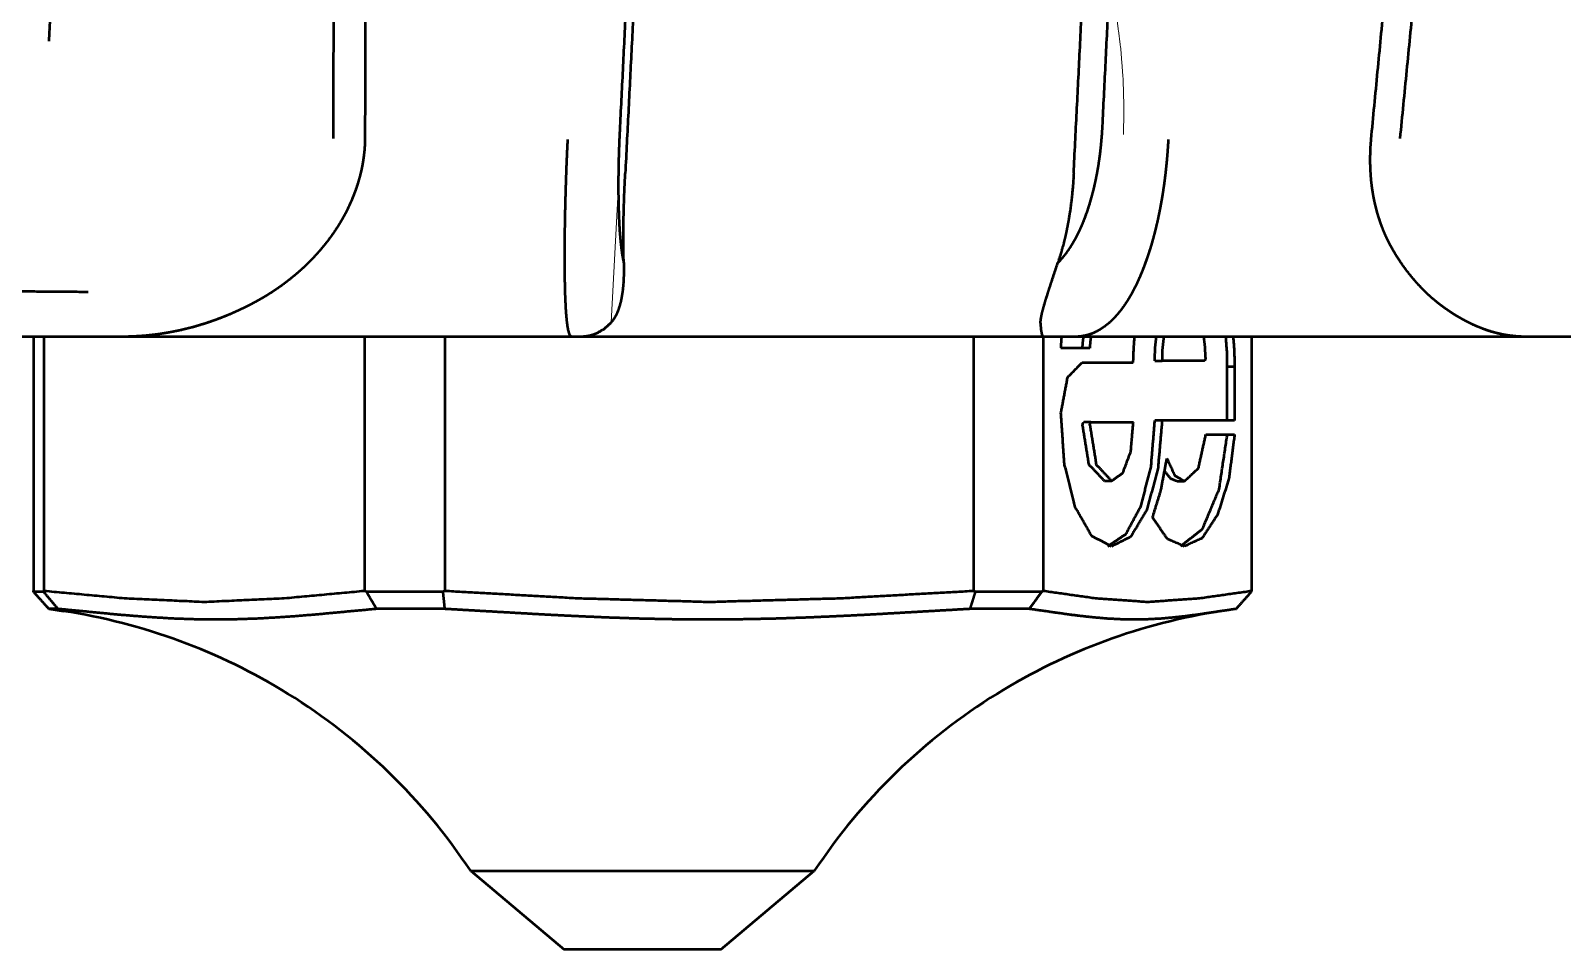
# Paper-space layout 'Layout1' of a CAD drawing. Header units: millimetres. Extents: x 102 to 294, y 28 to 266.
# Drawn here: x 116.92 to 136.46, y 102.37 to 114.09 of the extents above; entities that cross this region are included whole.
import ezdxf

# ---------------------------------------------------------------- set-up
doc = ezdxf.new("R2010")
doc.units = ezdxf.units.MM
doc.layers.add('170', color=7, linetype='Continuous', true_color=0xffffff)

psp = doc.layouts.get("Layout1")

# ---------------------------------------------------------------- linework, layer by layer
at = {"layer": '170', "color": 155, "linetype": 'Continuous', "lineweight": 13}
psp.add_line((124.419, 112.044), (124.328, 110.365), dxfattribs=at)
at = {"layer": '170', "color": 155, "linetype": 'Continuous', "lineweight": 50}
for p, q in [((116.958, 110.184), (116.958, 106.944)), ((117.094, 106.944), (117.094, 110.184)), ((121.181, 110.184), (121.181, 106.944)), ((122.211, 106.944), (122.211, 110.184)), ((123.948, 110.184), (123.828, 110.184)), ((128.951, 110.184), (128.951, 106.944)), ((129.845, 106.944), (129.845, 110.184)), ((130.252, 110.184), (129.849, 110.184)), ((130.433, 110.039), (130.067, 110.039)), ((132.498, 110.184), (132.498, 106.944)), ((130.336, 109.855), (130.989, 109.855)), ((131.264, 109.878), (131.356, 109.878)), ((131.897, 109.878), (131.356, 109.878)), ((132.187, 109.115), (132.189, 109.806)), ((132.189, 109.806), (132.281, 109.806)), ((132.281, 109.806), (132.279, 109.115)), ((130.449, 109.093), (130.357, 109.093)), ((130.449, 109.093), (130.99, 109.093)), ((131.357, 109.115), (131.265, 109.115)), ((132.279, 109.115), (131.357, 109.115)), ((131.915, 108.936), (132.281, 108.936)), ((130.621, 108.345), (130.713, 108.345)), ((131.55, 108.34), (131.642, 108.34)), ((117.155, 106.712), (117.342, 106.684)), ((122.536, 103.37), (123.728, 102.37)), ((125.728, 102.37), (126.919, 103.37))]:
    psp.add_line(p, q, dxfattribs=at)
for centre, start, end in [((116.202, 99.17), 58.2245, 81.3678), ((133.254, 99.17), 98.6218, 121.7755), ((116.202, 99.17), 33.5477, 58.2245), ((133.254, 99.17), 121.7755, 146.4523)]:
    psp.add_arc(centre, 7.6, start, end, dxfattribs=at)
for points, knots in [([(116.718, 172.01), (116.716, 171.633), (116.714, 171.258), (116.713, 171.072), (116.711, 170.701), (116.709, 170.332), (116.707, 169.966), (116.707, 169.783), (116.706, 169.42), (116.704, 169.06), (116.704, 168.881), (116.703, 168.524), (116.703, 168.347), (116.702, 167.993), (116.702, 167.643), (116.702, 167.294), (116.702, 166.948), (116.702, 166.605), (116.702, 166.264), (116.702, 166.094), (116.703, 165.757), (116.703, 165.589), (116.704, 165.255), (116.705, 164.923), (116.706, 164.594), (116.707, 164.267), (116.708, 163.943), (116.709, 163.621), (116.711, 163.301), (116.712, 162.984), (116.713, 162.826), (116.715, 162.513), (116.717, 162.201), (116.719, 161.892), (116.72, 161.738), (116.722, 161.433), (116.724, 161.13), (116.726, 160.829), (116.729, 160.531), (116.731, 160.235), (116.734, 159.942), (116.737, 159.651), (116.739, 159.362), (116.742, 159.075), (116.745, 158.791), (116.748, 158.51), (116.751, 158.23), (116.754, 157.953), (116.757, 157.679), (116.76, 157.406), (116.764, 157.137), (116.767, 156.869), (116.77, 156.604), (116.774, 156.341), (116.777, 156.081), (116.781, 155.823), (116.784, 155.567), (116.788, 155.313), (116.791, 155.062), (116.795, 154.814), (116.799, 154.567), (116.803, 154.323), (116.806, 154.082), (116.808, 153.962), (116.812, 153.724), (116.814, 153.606), (116.818, 153.371), (116.822, 153.139), (116.823, 153.024), (116.827, 152.795), (116.831, 152.569), (116.835, 152.345), (116.839, 152.123), (116.843, 151.903), (116.845, 151.794), (116.849, 151.578), (116.853, 151.365), (116.855, 151.259), (116.859, 151.049), (116.861, 150.945), (116.865, 150.738), (116.868, 150.534), (116.872, 150.332), (116.876, 150.133), (116.88, 149.936), (116.884, 149.741), (116.886, 149.645), (116.89, 149.453), (116.892, 149.358), (116.896, 149.17), (116.9, 148.985), (116.903, 148.802), (116.905, 148.711), (116.909, 148.532), (116.911, 148.442), (116.915, 148.266), (116.919, 148.092), (116.922, 147.921), (116.926, 147.751), (116.93, 147.585), (116.933, 147.42), (116.937, 147.258), (116.94, 147.098), (116.944, 146.94), (116.948, 146.785), (116.951, 146.632), (116.954, 146.482), (116.958, 146.333), (116.961, 146.187), (116.965, 146.044), (116.968, 145.902), (116.971, 145.763), (116.974, 145.627), (116.977, 145.492), (116.981, 145.36), (116.984, 145.23), (116.987, 145.103), (116.988, 145.04), (116.991, 144.917), (116.993, 144.855), (116.995, 144.735), (116.998, 144.617), (117.001, 144.501), (117.004, 144.387), (117.006, 144.276), (117.009, 144.167), (117.012, 144.06), (117.014, 143.956), (117.016, 143.854), (117.018, 143.804), (117.02, 143.706), (117.021, 143.657), (117.023, 143.562), (117.026, 143.47), (117.028, 143.379), (117.03, 143.291), (117.032, 143.205), (117.034, 143.122), (117.036, 143.041), (117.038, 142.962), (117.039, 142.885), (117.041, 142.811), (117.043, 142.739), (117.044, 142.67), (117.053, 142.3), (117.069, 141.567), (117.077, 141.202), (117.092, 140.481), (117.099, 140.125), (117.114, 139.417), (117.121, 139.065), (117.135, 138.37), (117.141, 138.027), (117.154, 137.344), (117.161, 137.005), (117.173, 136.336), (117.184, 135.675), (117.195, 135.023), (117.2, 134.701), (117.211, 134.062), (117.216, 133.744), (117.225, 133.118), (117.234, 132.5), (117.238, 132.195), (117.246, 131.59), (117.254, 130.994), (117.257, 130.698), (117.264, 130.114), (117.271, 129.539), (117.277, 128.973), (117.282, 128.415), (117.284, 128.14), (117.289, 127.595), (117.293, 127.059), (117.297, 126.531), (117.3, 126.011), (117.303, 125.5), (117.304, 125.247), (117.306, 124.749), (117.308, 124.259), (117.309, 123.778), (117.31, 123.305), (117.31, 122.841), (117.31, 122.613), (117.31, 122.161), (117.309, 121.718), (117.307, 121.283), (117.305, 120.856), (117.304, 120.645), (117.301, 120.232), (117.3, 120.029), (117.297, 119.628), (117.295, 119.429), (117.291, 119.04), (117.289, 118.85), (117.284, 118.474), (117.278, 118.106), (117.276, 117.925), (117.27, 117.569), (117.266, 117.396), (117.26, 117.053), (117.256, 116.884), (117.252, 116.719), (117.248, 116.554), (117.244, 116.393), (117.24, 116.232), (117.236, 116.075), (117.232, 115.918), (117.227, 115.766), (117.222, 115.613), (117.217, 115.465), (117.212, 115.316), (117.207, 115.172), (117.202, 115.027), (117.197, 114.887), (117.191, 114.747), (117.185, 114.611), (117.179, 114.475), (117.173, 114.343), (117.167, 114.211), (117.16, 114.083), (117.154, 113.955)], [0, 0, 0.006496, 0.012951, 0.016158, 0.02255, 0.028901, 0.03521, 0.038355, 0.044602, 0.050808, 0.05389, 0.060034, 0.063096, 0.069178, 0.075218, 0.081217, 0.087175, 0.093092, 0.098968, 0.101885, 0.107698, 0.110595, 0.116347, 0.122058, 0.127727, 0.133356, 0.138944, 0.14449, 0.149996, 0.15546, 0.158172, 0.163575, 0.168937, 0.174258, 0.176908, 0.182168, 0.187387, 0.192565, 0.197702, 0.202798, 0.207854, 0.212868, 0.217842, 0.222776, 0.227668, 0.23252, 0.237331, 0.242101, 0.246831, 0.25152, 0.256168, 0.260776, 0.265343, 0.26987, 0.274356, 0.278801, 0.283206, 0.287571, 0.291894, 0.296178, 0.300421, 0.304624, 0.308786, 0.310847, 0.314948, 0.316989, 0.32103, 0.325031, 0.327011, 0.330951, 0.334851, 0.33871, 0.34253, 0.346308, 0.348188, 0.351906, 0.355584, 0.357403, 0.361021, 0.36282, 0.366377, 0.369894, 0.373371, 0.376808, 0.380205, 0.383561, 0.385219, 0.388515, 0.390153, 0.393389, 0.396585, 0.39974, 0.401298, 0.404393, 0.405931, 0.408966, 0.411961, 0.414916, 0.417831, 0.420706, 0.423541, 0.426336, 0.429091, 0.431805, 0.43448, 0.437115, 0.439709, 0.442264, 0.444779, 0.447254, 0.449688, 0.452083, 0.454438, 0.456753, 0.459028, 0.461263, 0.463458, 0.464535, 0.466671, 0.467728, 0.469804, 0.471839, 0.473835, 0.47579, 0.477706, 0.479582, 0.481418, 0.483214, 0.484971, 0.485829, 0.487526, 0.488364, 0.490001, 0.491598, 0.493155, 0.494673, 0.49615, 0.497588, 0.498986, 0.500344, 0.501663, 0.502942, 0.504181, 0.50538, 0.511739, 0.524381, 0.530665, 0.543084, 0.54922, 0.561416, 0.567476, 0.57945, 0.585364, 0.597116, 0.602954, 0.614484, 0.625867, 0.637101, 0.642645, 0.653658, 0.659126, 0.669917, 0.680559, 0.685807, 0.696228, 0.706501, 0.7116, 0.721651, 0.731555, 0.741311, 0.75092, 0.755651, 0.765039, 0.77428, 0.783374, 0.792321, 0.801122, 0.805484, 0.814065, 0.822499, 0.830788, 0.838931, 0.846927, 0.850854, 0.858633, 0.866267, 0.873757, 0.881102, 0.884737, 0.891865, 0.895358, 0.902269, 0.905687, 0.912382, 0.915658, 0.922136, 0.92847, 0.931601, 0.937719, 0.940708, 0.946611, 0.949526, 0.952371, 0.955214, 0.957987, 0.960759, 0.963461, 0.966162, 0.968793, 0.971421, 0.973981, 0.976539, 0.979028, 0.981514, 0.983932, 0.986348, 0.988695, 0.99104, 0.993316, 0.995591, 0.997796, 1, 1]), ([(120.788, 112.712), (120.789, 119.927), (120.791, 123.575), (120.795, 127.244), (120.805, 134.63), (120.812, 138.342), (120.82, 142.063), (120.839, 149.528), (120.849, 153.268), (120.861, 157.012), (120.886, 164.508), (120.913, 172.01)], [0, 0, 0.121675, 0.183197, 0.245061, 0.369627, 0.432227, 0.494979, 0.620855, 0.683933, 0.747074, 0.873489, 1, 1]), ([(121.213, 172.01), (121.223, 164.508), (121.23, 157.011), (121.232, 153.266), (121.234, 149.524), (121.234, 142.057), (121.233, 138.334), (121.231, 134.62), (121.222, 127.231), (121.216, 123.562), (121.208, 119.913), (121.187, 112.699)], [0, 0, 0.126487, 0.252895, 0.316038, 0.379123, 0.505023, 0.567789, 0.630403, 0.754987, 0.816853, 0.878368, 1, 1]), ([(134.024, 112.699), (134.355, 116.164), (134.653, 119.66), (134.791, 121.417), (134.921, 123.179), (135.045, 124.946), (135.163, 126.718), (135.379, 130.274), (135.571, 133.845), (135.658, 135.634), (135.74, 137.427), (135.817, 139.221), (135.889, 141.018), (136.129, 148.221), (136.299, 155.443), (136.407, 162.678), (136.458, 169.918)], [0, 0, 0.060758, 0.12199, 0.152753, 0.183599, 0.214522, 0.245517, 0.307704, 0.370115, 0.40139, 0.432706, 0.464055, 0.495436, 0.621232, 0.747342, 0.873626, 1, 1]), ([(136.749, 169.888), (136.729, 162.653), (136.647, 155.423), (136.498, 148.206), (136.272, 141.01), (136.202, 139.215), (136.127, 137.423), (136.047, 135.632), (135.961, 133.844), (135.77, 130.277), (135.553, 126.724), (135.434, 124.953), (135.309, 123.187), (135.176, 121.426), (135.035, 119.67), (134.73, 116.176), (134.39, 112.712)], [0, 0, 0.126391, 0.252673, 0.378761, 0.504525, 0.535897, 0.567238, 0.598545, 0.629813, 0.692212, 0.754393, 0.785388, 0.816314, 0.847166, 0.877938, 0.939198, 1, 1]), ([(125.644, 163.769), (125.628, 160.546), (125.605, 157.324), (125.576, 154.104), (125.559, 152.495), (125.541, 150.886), (125.498, 147.672), (125.448, 144.461), (125.391, 141.256), (125.325, 138.057), (125.167, 131.68), (124.971, 125.344), (124.915, 123.769), (124.857, 122.197), (124.795, 120.629), (124.73, 119.066), (124.592, 115.954), (124.44, 112.867)], [0, 0, 0.063303, 0.126577, 0.189814, 0.221417, 0.253007, 0.316139, 0.379193, 0.442149, 0.504992, 0.630264, 0.754742, 0.7857, 0.816584, 0.847393, 0.87812, 0.939286, 1, 1]), ([(125.746, 163.769), (125.729, 160.504), (125.706, 157.24), (125.676, 153.98), (125.64, 150.722), (125.596, 147.467), (125.545, 144.215), (125.531, 143.403), (125.502, 141.779), (125.453, 139.346), (125.419, 137.727), (125.342, 134.498), (125.257, 131.281), (125.161, 128.076), (125.055, 124.884), (124.998, 123.293), (124.938, 121.706), (124.875, 120.123), (124.808, 118.544), (124.666, 115.397), (124.508, 112.268)], [0, 0, 0.063389, 0.126728, 0.190018, 0.253256, 0.316438, 0.379562, 0.395334, 0.426866, 0.474094, 0.505518, 0.568208, 0.630678, 0.692914, 0.7549, 0.785795, 0.816622, 0.847379, 0.878063, 0.939197, 1, 1]), ([(130.229, 112.268), (130.386, 115.396), (130.529, 118.548), (130.563, 119.34), (130.596, 120.132), (130.628, 120.926), (130.659, 121.72), (130.719, 123.311), (130.777, 124.904), (130.883, 128.1), (130.978, 131.306), (131.064, 134.521), (131.14, 137.746), (131.207, 140.98), (131.266, 144.221), (131.293, 145.845), (131.329, 148.284), (131.351, 149.911), (131.361, 150.725), (131.397, 153.983), (131.427, 157.243), (131.45, 160.505), (131.467, 163.769)], [0, 0, 0.060782, 0.122026, 0.137405, 0.152804, 0.168218, 0.183646, 0.214543, 0.245493, 0.307549, 0.369802, 0.43224, 0.49485, 0.557622, 0.620548, 0.652067, 0.699412, 0.731008, 0.746811, 0.810047, 0.873325, 0.936643, 1, 1]), ([(130.597, 112.867), (130.75, 115.96), (130.889, 119.076), (130.954, 120.642), (131.016, 122.212), (131.075, 123.787), (131.131, 125.365), (131.329, 131.711), (131.488, 138.098), (131.554, 141.303), (131.612, 144.514), (131.663, 147.729), (131.706, 150.949), (131.725, 152.56), (131.742, 154.172), (131.757, 155.784), (131.771, 157.397), (131.794, 160.625), (131.812, 163.853)], [0, 0, 0.060713, 0.121879, 0.152606, 0.183415, 0.2143, 0.245259, 0.369738, 0.495011, 0.557853, 0.62081, 0.683864, 0.746996, 0.778586, 0.810189, 0.841802, 0.873425, 0.936698, 1, 1]), ([(124.44, 112.867), (124.439, 112.85), (124.437, 112.817), (124.437, 112.801), (124.436, 112.784), (124.434, 112.752), (124.433, 112.719), (124.432, 112.703), (124.432, 112.687), (124.43, 112.655), (124.429, 112.623), (124.428, 112.592), (124.427, 112.576), (124.426, 112.545), (124.426, 112.529), (124.425, 112.498), (124.424, 112.467), (124.424, 112.452), (124.423, 112.437), (124.422, 112.406), (124.422, 112.391), (124.421, 112.361), (124.421, 112.331), (124.42, 112.301), (124.42, 112.271), (124.42, 112.257), (124.42, 112.242), (124.419, 112.213), (124.419, 112.184), (124.419, 112.155), (124.419, 112.14), (124.419, 112.112), (124.419, 112.083), (124.419, 112.069), (124.419, 112.055), (124.419, 112.027), (124.419, 112.013), (124.42, 111.986), (124.42, 111.972), (124.42, 111.944), (124.42, 111.931), (124.421, 111.917), (124.421, 111.89), (124.421, 111.877), (124.422, 111.85), (124.422, 111.836), (124.423, 111.823), (124.424, 111.795), (124.425, 111.766), (124.426, 111.738), (124.427, 111.711), (124.428, 111.684), (124.429, 111.658), (124.43, 111.632), (124.432, 111.606), (124.433, 111.581), (124.435, 111.556), (124.436, 111.532), (124.438, 111.508), (124.44, 111.485), (124.442, 111.462), (124.444, 111.439), (124.446, 111.417), (124.448, 111.396), (124.45, 111.375), (124.452, 111.354), (124.455, 111.334), (124.457, 111.314), (124.459, 111.295), (124.462, 111.276), (124.465, 111.257), (124.467, 111.239), (124.47, 111.222), (124.473, 111.205), (124.476, 111.188), (124.479, 111.172), (124.482, 111.156), (124.486, 111.141), (124.489, 111.126)], [0, 0, 0.009489, 0.0284, 0.037816, 0.047197, 0.065885, 0.084459, 0.093707, 0.102919, 0.121271, 0.139515, 0.157645, 0.166671, 0.184632, 0.193575, 0.211375, 0.229061, 0.237866, 0.246646, 0.264111, 0.272802, 0.290106, 0.307303, 0.324387, 0.341357, 0.34981, 0.358226, 0.374983, 0.391626, 0.408163, 0.416395, 0.432772, 0.449036, 0.457126, 0.465193, 0.481244, 0.489222, 0.505108, 0.513015, 0.528736, 0.536555, 0.54435, 0.559859, 0.567566, 0.582911, 0.590554, 0.598149, 0.614604, 0.630853, 0.646795, 0.662532, 0.677963, 0.693184, 0.70811, 0.72282, 0.737243, 0.751438, 0.765352, 0.779039, 0.792452, 0.805626, 0.818539, 0.831207, 0.843615, 0.855779, 0.867689, 0.879351, 0.890766, 0.901928, 0.912843, 0.923506, 0.933931, 0.944098, 0.954028, 0.963702, 0.973164, 0.982338, 0.991251, 1, 1]), ([(130.027, 111.126), (130.035, 111.134), (130.042, 111.142), (130.05, 111.149), (130.057, 111.157), (130.065, 111.166), (130.072, 111.174), (130.079, 111.182), (130.087, 111.191), (130.094, 111.199), (130.101, 111.208), (130.108, 111.217), (130.116, 111.226), (130.123, 111.235), (130.13, 111.244), (130.137, 111.253), (130.144, 111.263), (130.151, 111.272), (130.157, 111.282), (130.164, 111.292), (130.171, 111.301), (130.178, 111.311), (130.185, 111.322), (130.191, 111.332), (130.198, 111.342), (130.204, 111.353), (130.211, 111.363), (130.217, 111.374), (130.224, 111.385), (130.23, 111.396), (130.236, 111.407), (130.243, 111.418), (130.249, 111.429), (130.255, 111.44), (130.261, 111.452), (130.267, 111.464), (130.274, 111.475), (130.28, 111.487), (130.286, 111.499), (130.291, 111.511), (130.297, 111.523), (130.303, 111.536), (130.309, 111.548), (130.315, 111.561), (130.32, 111.573), (130.326, 111.586), (130.332, 111.599), (130.337, 111.612), (130.343, 111.625), (130.348, 111.639), (130.354, 111.652), (130.359, 111.666), (130.364, 111.679), (130.37, 111.693), (130.375, 111.707), (130.38, 111.721), (130.385, 111.735), (130.39, 111.749), (130.396, 111.763), (130.401, 111.778), (130.406, 111.792), (130.411, 111.807), (130.415, 111.822), (130.424, 111.849), (130.433, 111.876), (130.441, 111.904), (130.449, 111.932), (130.457, 111.96), (130.465, 111.988), (130.472, 112.016), (130.48, 112.045), (130.487, 112.074), (130.494, 112.103), (130.5, 112.132), (130.507, 112.162), (130.513, 112.192), (130.519, 112.222), (130.525, 112.252), (130.531, 112.282), (130.536, 112.313), (130.542, 112.344), (130.547, 112.375), (130.551, 112.406), (130.556, 112.438), (130.56, 112.469), (130.565, 112.501), (130.569, 112.533), (130.572, 112.566), (130.576, 112.598), (130.579, 112.631), (130.582, 112.664), (130.585, 112.697), (130.588, 112.731), (130.591, 112.764), (130.593, 112.798), (130.595, 112.832), (130.597, 112.867)], [0, 0, 0.005795, 0.01161, 0.017454, 0.023334, 0.029237, 0.035177, 0.041137, 0.04714, 0.053167, 0.059234, 0.065327, 0.071453, 0.077614, 0.083818, 0.090044, 0.096316, 0.102615, 0.10896, 0.115337, 0.121752, 0.128205, 0.134695, 0.141226, 0.147797, 0.154409, 0.161057, 0.167751, 0.174485, 0.181258, 0.188078, 0.194931, 0.201835, 0.208783, 0.215767, 0.2228, 0.229881, 0.237001, 0.244168, 0.251382, 0.258639, 0.265944, 0.273292, 0.280693, 0.288134, 0.295629, 0.30316, 0.310754, 0.318385, 0.326072, 0.3338, 0.341588, 0.349418, 0.357301, 0.365226, 0.373216, 0.381238, 0.389327, 0.397456, 0.405649, 0.413879, 0.42217, 0.430505, 0.445769, 0.461163, 0.476584, 0.49213, 0.507711, 0.523415, 0.539161, 0.555034, 0.57095, 0.586989, 0.603081, 0.61929, 0.635566, 0.651952, 0.668407, 0.684978, 0.701626, 0.718376, 0.735216, 0.75216, 0.769196, 0.786336, 0.803572, 0.820908, 0.838353, 0.855884, 0.87354, 0.891279, 0.909145, 0.927085, 0.945166, 0.963325, 0.981637, 1, 1]), ([(121.187, 112.699), (121.186, 112.685), (121.186, 112.671), (121.186, 112.658), (121.185, 112.644), (121.184, 112.63), (121.184, 112.616), (121.183, 112.602), (121.182, 112.588), (121.181, 112.574), (121.18, 112.56), (121.178, 112.546), (121.177, 112.532), (121.175, 112.518), (121.174, 112.504), (121.172, 112.49), (121.17, 112.476), (121.168, 112.462), (121.166, 112.448), (121.164, 112.434), (121.162, 112.42), (121.16, 112.406), (121.157, 112.392), (121.155, 112.378), (121.152, 112.364), (121.149, 112.35), (121.147, 112.336), (121.144, 112.322), (121.141, 112.308), (121.137, 112.294), (121.134, 112.28), (121.131, 112.266), (121.127, 112.252), (121.124, 112.238), (121.12, 112.224), (121.116, 112.21), (121.112, 112.196), (121.108, 112.182), (121.104, 112.168), (121.1, 112.154), (121.096, 112.14), (121.091, 112.126), (121.087, 112.112), (121.082, 112.098), (121.078, 112.084), (121.073, 112.07), (121.068, 112.056), (121.063, 112.042), (121.058, 112.028), (121.052, 112.014), (121.047, 112), (121.042, 111.986), (121.036, 111.972), (121.03, 111.958), (121.025, 111.944), (121.019, 111.93), (121.013, 111.916), (121.007, 111.902), (121, 111.888), (120.994, 111.874), (120.988, 111.86), (120.981, 111.846), (120.974, 111.833), (120.968, 111.819), (120.961, 111.805), (120.954, 111.791), (120.947, 111.777), (120.94, 111.764), (120.933, 111.75), (120.925, 111.736), (120.918, 111.722), (120.91, 111.709), (120.902, 111.695), (120.895, 111.681), (120.887, 111.668), (120.879, 111.654), (120.871, 111.64), (120.862, 111.627), (120.854, 111.613), (120.846, 111.6), (120.837, 111.586), (120.829, 111.573), (120.82, 111.559), (120.811, 111.546), (120.802, 111.533), (120.793, 111.519), (120.784, 111.506), (120.774, 111.492), (120.765, 111.479), (120.756, 111.466), (120.746, 111.453), (120.736, 111.439), (120.727, 111.426), (120.717, 111.413), (120.707, 111.4), (120.696, 111.387), (120.686, 111.374), (120.676, 111.361), (120.665, 111.348), (120.655, 111.335), (120.644, 111.322), (120.633, 111.309), (120.623, 111.296), (120.612, 111.283), (120.601, 111.271), (120.589, 111.258), (120.578, 111.245), (120.567, 111.233), (120.555, 111.22), (120.544, 111.208), (120.532, 111.195), (120.52, 111.183), (120.508, 111.17), (120.496, 111.158), (120.484, 111.145), (120.472, 111.133), (120.459, 111.121), (120.447, 111.109), (120.434, 111.096), (120.422, 111.084), (120.409, 111.072), (120.396, 111.06), (120.383, 111.048), (120.37, 111.036), (120.357, 111.025), (120.343, 111.013), (120.33, 111.001), (120.316, 110.989), (120.303, 110.978), (120.289, 110.966), (120.275, 110.954), (120.261, 110.943), (120.247, 110.932), (120.233, 110.92), (120.219, 110.909), (120.204, 110.898), (120.19, 110.886), (120.175, 110.875), (120.16, 110.864), (120.146, 110.853), (120.131, 110.842), (120.116, 110.831), (120.101, 110.821), (120.085, 110.81), (120.07, 110.799), (120.055, 110.788), (120.039, 110.778), (120.023, 110.767), (120.008, 110.757), (119.992, 110.747), (119.976, 110.736), (119.965, 110.73), (119.955, 110.723), (119.944, 110.716), (119.933, 110.709), (119.921, 110.702), (119.909, 110.695), (119.896, 110.687), (119.883, 110.68), (119.87, 110.672), (119.856, 110.664), (119.842, 110.656), (119.828, 110.648), (119.813, 110.64), (119.798, 110.632), (119.782, 110.623), (119.766, 110.615), (119.75, 110.606), (119.733, 110.597), (119.716, 110.588), (119.698, 110.579), (119.68, 110.57), (119.662, 110.561), (119.643, 110.552), (119.624, 110.543), (119.605, 110.534), (119.585, 110.524), (119.565, 110.515), (119.544, 110.506), (119.523, 110.496), (119.502, 110.487), (119.48, 110.477), (119.458, 110.468), (119.435, 110.458), (119.412, 110.449), (119.389, 110.44), (119.365, 110.43), (119.341, 110.421), (119.316, 110.412), (119.291, 110.402), (119.266, 110.393), (119.24, 110.384), (119.214, 110.375), (119.187, 110.366), (119.161, 110.357), (119.133, 110.348), (119.105, 110.34), (119.077, 110.331), (119.049, 110.323), (119.02, 110.314), (118.991, 110.306), (118.961, 110.298), (118.931, 110.291), (118.9, 110.283), (118.869, 110.276), (118.838, 110.268), (118.806, 110.261), (118.774, 110.255), (118.742, 110.248), (118.709, 110.242), (118.676, 110.236), (118.642, 110.23), (118.608, 110.225), (118.573, 110.219), (118.539, 110.214), (118.503, 110.21), (118.468, 110.206), (118.431, 110.202), (118.395, 110.198), (118.358, 110.195), (118.321, 110.192), (118.283, 110.19), (118.246, 110.188), (118.207, 110.186), (118.168, 110.185), (118.129, 110.185), (118.09, 110.184)], [0, 0, 0.003154, 0.006306, 0.009469, 0.012627, 0.015796, 0.018961, 0.022137, 0.02531, 0.028497, 0.031678, 0.034869, 0.038059, 0.041261, 0.044459, 0.047669, 0.050877, 0.054095, 0.057312, 0.060541, 0.063765, 0.067004, 0.07024, 0.07349, 0.076735, 0.079996, 0.083252, 0.086522, 0.08979, 0.093071, 0.096349, 0.099643, 0.102932, 0.106237, 0.109538, 0.112856, 0.116167, 0.119496, 0.122821, 0.126164, 0.1295, 0.132855, 0.136204, 0.139572, 0.142935, 0.146316, 0.149692, 0.153086, 0.156476, 0.159882, 0.163285, 0.166706, 0.170124, 0.173559, 0.17699, 0.180441, 0.183885, 0.187351, 0.19081, 0.194289, 0.197762, 0.201258, 0.204745, 0.208255, 0.21176, 0.215284, 0.218802, 0.222342, 0.225878, 0.229433, 0.232983, 0.236555, 0.240119, 0.243706, 0.24729, 0.250893, 0.254493, 0.258112, 0.261726, 0.26536, 0.268993, 0.272645, 0.276294, 0.279962, 0.283627, 0.287313, 0.290996, 0.294699, 0.298398, 0.302119, 0.305835, 0.309572, 0.313306, 0.317062, 0.320813, 0.324587, 0.328357, 0.332148, 0.335934, 0.339745, 0.343549, 0.347377, 0.351201, 0.355048, 0.35889, 0.362754, 0.366614, 0.370497, 0.374378, 0.378279, 0.382178, 0.3861, 0.390017, 0.393958, 0.397893, 0.401856, 0.405811, 0.40979, 0.413766, 0.417766, 0.421762, 0.42578, 0.429797, 0.433837, 0.437873, 0.441933, 0.445989, 0.45007, 0.454146, 0.458248, 0.462345, 0.466468, 0.470587, 0.474732, 0.47887, 0.483036, 0.487197, 0.491384, 0.495567, 0.499776, 0.50398, 0.508209, 0.512437, 0.516689, 0.52094, 0.525214, 0.529486, 0.533786, 0.53808, 0.5424, 0.546718, 0.549525, 0.552331, 0.555323, 0.558315, 0.561493, 0.564669, 0.568031, 0.571394, 0.574939, 0.578481, 0.582209, 0.585934, 0.58984, 0.593743, 0.597829, 0.601911, 0.606175, 0.610434, 0.614871, 0.619306, 0.623918, 0.628526, 0.63331, 0.638089, 0.643044, 0.647994, 0.653119, 0.658238, 0.66353, 0.668815, 0.674274, 0.679724, 0.685348, 0.690963, 0.696749, 0.702526, 0.708474, 0.714414, 0.720521, 0.72662, 0.732886, 0.739142, 0.74557, 0.751983, 0.758565, 0.765136, 0.771876, 0.778601, 0.785494, 0.792378, 0.799427, 0.806463, 0.813664, 0.820857, 0.828213, 0.835559, 0.84307, 0.850571, 0.858238, 0.865894, 0.873715, 0.881528, 0.889508, 0.897477, 0.905614, 0.913745, 0.922041, 0.930333, 0.938791, 0.947247, 0.955871, 0.964491, 0.973282, 0.982073, 0.991036, 1, 1]), ([(123.828, 110.184), (123.827, 110.184), (123.825, 110.185), (123.824, 110.185), (123.822, 110.185), (123.821, 110.186), (123.819, 110.187), (123.818, 110.188), (123.816, 110.189), (123.815, 110.19), (123.814, 110.191), (123.812, 110.192), (123.811, 110.194), (123.809, 110.196), (123.808, 110.197), (123.807, 110.199), (123.805, 110.201), (123.804, 110.203), (123.803, 110.206), (123.802, 110.208), (123.8, 110.211), (123.799, 110.213), (123.798, 110.216), (123.797, 110.219), (123.796, 110.222), (123.794, 110.225), (123.793, 110.228), (123.792, 110.232), (123.791, 110.235), (123.79, 110.239), (123.789, 110.243), (123.788, 110.246), (123.787, 110.25), (123.786, 110.254), (123.784, 110.259), (123.783, 110.263), (123.782, 110.267), (123.781, 110.272), (123.78, 110.277), (123.779, 110.282), (123.779, 110.286), (123.778, 110.291), (123.777, 110.297), (123.776, 110.302), (123.775, 110.307), (123.774, 110.313), (123.773, 110.318), (123.772, 110.324), (123.771, 110.33), (123.77, 110.336), (123.77, 110.342), (123.769, 110.348), (123.768, 110.354), (123.767, 110.36), (123.766, 110.367), (123.766, 110.373), (123.765, 110.38), (123.764, 110.387), (123.763, 110.394), (123.763, 110.401), (123.762, 110.408), (123.761, 110.415), (123.761, 110.422), (123.76, 110.429), (123.759, 110.437), (123.759, 110.445), (123.758, 110.452), (123.757, 110.46), (123.757, 110.468), (123.756, 110.476), (123.755, 110.492), (123.754, 110.5), (123.754, 110.509), (123.753, 110.517), (123.752, 110.534), (123.752, 110.543), (123.751, 110.552), (123.75, 110.57), (123.75, 110.579), (123.749, 110.597), (123.748, 110.616), (123.747, 110.635), (123.746, 110.645), (123.746, 110.664), (123.745, 110.674), (123.745, 110.684), (123.744, 110.704), (123.743, 110.725), (123.743, 110.746), (123.742, 110.756), (123.742, 110.767), (123.742, 110.778), (123.741, 110.799), (123.741, 110.821), (123.74, 110.832), (123.74, 110.844), (123.74, 110.866), (123.739, 110.889), (123.739, 110.912), (123.738, 110.935), (123.738, 110.959), (123.738, 110.971), (123.738, 110.995), (123.737, 111.019), (123.737, 111.044), (123.737, 111.069), (123.737, 111.081), (123.737, 111.106), (123.737, 111.132), (123.737, 111.144), (123.737, 111.17), (123.737, 111.196), (123.737, 111.222), (123.737, 111.235), (123.737, 111.262), (123.737, 111.288), (123.737, 111.315), (123.737, 111.342), (123.737, 111.356), (123.737, 111.383), (123.737, 111.397), (123.738, 111.424), (123.738, 111.452), (123.738, 111.466), (123.738, 111.494), (123.739, 111.522), (123.739, 111.536), (123.739, 111.565), (123.74, 111.593), (123.74, 111.608), (123.74, 111.636), (123.74, 111.651), (123.741, 111.68), (123.741, 111.709), (123.742, 111.738), (123.743, 111.767), (123.743, 111.782), (123.744, 111.812), (123.744, 111.841), (123.745, 111.871), (123.745, 111.886), (123.746, 111.916), (123.747, 111.946), (123.748, 111.976), (123.748, 112.006), (123.749, 112.021), (123.75, 112.051), (123.751, 112.082), (123.752, 112.112), (123.753, 112.143), (123.754, 112.173), (123.755, 112.204), (123.756, 112.235), (123.757, 112.265), (123.758, 112.296), (123.759, 112.327), (123.76, 112.358), (123.762, 112.389), (123.763, 112.42), (123.764, 112.451), (123.766, 112.482), (123.767, 112.513), (123.768, 112.544), (123.77, 112.575), (123.771, 112.59), (123.772, 112.621), (123.773, 112.637), (123.774, 112.668), (123.776, 112.699)], [0, 0, 0.000613, 0.001224, 0.001841, 0.002465, 0.003094, 0.003745, 0.004412, 0.005101, 0.005813, 0.006558, 0.007327, 0.008133, 0.008973, 0.009849, 0.010759, 0.01171, 0.012696, 0.013723, 0.014792, 0.015906, 0.017056, 0.01825, 0.019486, 0.020764, 0.022086, 0.02345, 0.02486, 0.026312, 0.027806, 0.029348, 0.030927, 0.032557, 0.034224, 0.035937, 0.037694, 0.039496, 0.041341, 0.043229, 0.045155, 0.047132, 0.049145, 0.051209, 0.053308, 0.055454, 0.057639, 0.059873, 0.062142, 0.064458, 0.06681, 0.06921, 0.071645, 0.074125, 0.076644, 0.079207, 0.08181, 0.084453, 0.087136, 0.089859, 0.092618, 0.095426, 0.098265, 0.101149, 0.104064, 0.107028, 0.11002, 0.11306, 0.116133, 0.119246, 0.122391, 0.128802, 0.132068, 0.135362, 0.138701, 0.145476, 0.148919, 0.152399, 0.159461, 0.163042, 0.170314, 0.17772, 0.185263, 0.189088, 0.196825, 0.200743, 0.204697, 0.212695, 0.220818, 0.229067, 0.233232, 0.237438, 0.241664, 0.250214, 0.258878, 0.263258, 0.267659, 0.276554, 0.285559, 0.29467, 0.303891, 0.313218, 0.317924, 0.327405, 0.336984, 0.34666, 0.356435, 0.361357, 0.37127, 0.381276, 0.386316, 0.396453, 0.40668, 0.416992, 0.422175, 0.432606, 0.443118, 0.453708, 0.464375, 0.469741, 0.480515, 0.485926, 0.496809, 0.507758, 0.513264, 0.524311, 0.535423, 0.541002, 0.552204, 0.563468, 0.569124, 0.580473, 0.586167, 0.597594, 0.609074, 0.620608, 0.632187, 0.637999, 0.649647, 0.661341, 0.673076, 0.678953, 0.69075, 0.702583, 0.714453, 0.726356, 0.732324, 0.744277, 0.756262, 0.768277, 0.780316, 0.792381, 0.80447, 0.816584, 0.828719, 0.840874, 0.853047, 0.865232, 0.877438, 0.889657, 0.901884, 0.914125, 0.926378, 0.938636, 0.950902, 0.95703, 0.969306, 0.975446, 0.987722, 1, 1]), ([(131.435, 112.699), (131.434, 112.68), (131.433, 112.661), (131.432, 112.641), (131.431, 112.622), (131.429, 112.603), (131.428, 112.584), (131.427, 112.564), (131.425, 112.545), (131.424, 112.526), (131.422, 112.507), (131.421, 112.487), (131.419, 112.468), (131.417, 112.449), (131.416, 112.43), (131.414, 112.411), (131.412, 112.391), (131.41, 112.372), (131.408, 112.353), (131.406, 112.334), (131.404, 112.315), (131.402, 112.296), (131.4, 112.277), (131.398, 112.258), (131.395, 112.238), (131.393, 112.219), (131.391, 112.2), (131.388, 112.181), (131.386, 112.163), (131.383, 112.144), (131.381, 112.125), (131.378, 112.106), (131.375, 112.087), (131.372, 112.068), (131.37, 112.049), (131.367, 112.03), (131.364, 112.012), (131.361, 111.993), (131.358, 111.974), (131.355, 111.956), (131.352, 111.937), (131.348, 111.919), (131.345, 111.9), (131.342, 111.881), (131.338, 111.863), (131.335, 111.845), (131.332, 111.826), (131.328, 111.808), (131.324, 111.79), (131.321, 111.771), (131.317, 111.753), (131.313, 111.735), (131.309, 111.717), (131.306, 111.699), (131.302, 111.681), (131.298, 111.663), (131.294, 111.645), (131.29, 111.627), (131.285, 111.609), (131.281, 111.591), (131.277, 111.574), (131.273, 111.556), (131.268, 111.538), (131.264, 111.521), (131.259, 111.503), (131.255, 111.486), (131.25, 111.469), (131.246, 111.451), (131.241, 111.434), (131.236, 111.417), (131.231, 111.4), (131.227, 111.383), (131.222, 111.366), (131.217, 111.349), (131.212, 111.332), (131.207, 111.316), (131.202, 111.299), (131.196, 111.282), (131.191, 111.266), (131.186, 111.249), (131.18, 111.233), (131.175, 111.217), (131.17, 111.201), (131.164, 111.184), (131.158, 111.168), (131.153, 111.152), (131.147, 111.137), (131.141, 111.121), (131.136, 111.105), (131.13, 111.09), (131.124, 111.074), (131.118, 111.059), (131.112, 111.043), (131.106, 111.028), (131.1, 111.013), (131.094, 110.998), (131.087, 110.983), (131.081, 110.968), (131.075, 110.953), (131.068, 110.939), (131.062, 110.924), (131.055, 110.91), (131.049, 110.895), (131.042, 110.881), (131.036, 110.867), (131.029, 110.853), (131.022, 110.839), (131.015, 110.825), (131.008, 110.812), (131.001, 110.798), (130.994, 110.785), (130.987, 110.771), (130.98, 110.758), (130.973, 110.745), (130.966, 110.732), (130.959, 110.719), (130.951, 110.706), (130.944, 110.694), (130.937, 110.681), (130.929, 110.669), (130.922, 110.657), (130.914, 110.645), (130.907, 110.633), (130.899, 110.621), (130.891, 110.609), (130.883, 110.597), (130.876, 110.586), (130.868, 110.575), (130.86, 110.564), (130.852, 110.552), (130.844, 110.542), (130.836, 110.531), (130.828, 110.52), (130.819, 110.51), (130.811, 110.499), (130.803, 110.489), (130.795, 110.479), (130.786, 110.469), (130.778, 110.459), (130.769, 110.45), (130.761, 110.44), (130.752, 110.431), (130.744, 110.422), (130.735, 110.413), (130.726, 110.404), (130.717, 110.395), (130.709, 110.387), (130.7, 110.379), (130.691, 110.37), (130.682, 110.362), (130.673, 110.354), (130.664, 110.347), (130.654, 110.339), (130.645, 110.332), (130.636, 110.325), (130.627, 110.317), (130.618, 110.311), (130.608, 110.304), (130.599, 110.297), (130.589, 110.291), (130.58, 110.285), (130.57, 110.279), (130.561, 110.273), (130.551, 110.267), (130.541, 110.262), (130.532, 110.256), (130.522, 110.251), (130.512, 110.246), (130.502, 110.242), (130.492, 110.237), (130.482, 110.233), (130.472, 110.228), (130.462, 110.224), (130.452, 110.221), (130.442, 110.217), (130.432, 110.213), (130.422, 110.21), (130.411, 110.207), (130.401, 110.204), (130.391, 110.201), (130.38, 110.199), (130.37, 110.197), (130.359, 110.195), (130.349, 110.193), (130.338, 110.191), (130.328, 110.189), (130.317, 110.188), (130.306, 110.187), (130.296, 110.186), (130.285, 110.185), (130.274, 110.185), (130.263, 110.185), (130.252, 110.184)], [0, 0, 0.006473, 0.012937, 0.019415, 0.025881, 0.032358, 0.038823, 0.045299, 0.051766, 0.058242, 0.064705, 0.071179, 0.077642, 0.084113, 0.090571, 0.097039, 0.103494, 0.109954, 0.116406, 0.122863, 0.129305, 0.135756, 0.142191, 0.148632, 0.155058, 0.161493, 0.16791, 0.174336, 0.180743, 0.187156, 0.193551, 0.199952, 0.206339, 0.212728, 0.219099, 0.225474, 0.23183, 0.238189, 0.244531, 0.250876, 0.257199, 0.263526, 0.269832, 0.276141, 0.282429, 0.288722, 0.29499, 0.301258, 0.307506, 0.313754, 0.319978, 0.326207, 0.332409, 0.338611, 0.344789, 0.350966, 0.357121, 0.363272, 0.369399, 0.375524, 0.381623, 0.38772, 0.393794, 0.399858, 0.405901, 0.411939, 0.41795, 0.423957, 0.429934, 0.435907, 0.441855, 0.447794, 0.453705, 0.459611, 0.46549, 0.471358, 0.4772, 0.483031, 0.488835, 0.494632, 0.500397, 0.506153, 0.511881, 0.517595, 0.523283, 0.528958, 0.534601, 0.540233, 0.545838, 0.551427, 0.556985, 0.562532, 0.568046, 0.573548, 0.579018, 0.584473, 0.589898, 0.595306, 0.600681, 0.606043, 0.61137, 0.616683, 0.621965, 0.627227, 0.632458, 0.637672, 0.642853, 0.648015, 0.653143, 0.658256, 0.663333, 0.668392, 0.673417, 0.678423, 0.683395, 0.688352, 0.69327, 0.698172, 0.703034, 0.707884, 0.712694, 0.717486, 0.722242, 0.726979, 0.731681, 0.736364, 0.74101, 0.745636, 0.75023, 0.754803, 0.759339, 0.763859, 0.768341, 0.772803, 0.777233, 0.781641, 0.786012, 0.790367, 0.794687, 0.798988, 0.803256, 0.807504, 0.811718, 0.815915, 0.820076, 0.82422, 0.828333, 0.832427, 0.836492, 0.840539, 0.844553, 0.848551, 0.852519, 0.856472, 0.860395, 0.864302, 0.868183, 0.872048, 0.87589, 0.879715, 0.883516, 0.887303, 0.891068, 0.894823, 0.898553, 0.902272, 0.905974, 0.909666, 0.913338, 0.917004, 0.920654, 0.924294, 0.927923, 0.931547, 0.935157, 0.938763, 0.942359, 0.945957, 0.949545, 0.953134, 0.956717, 0.960305, 0.963887, 0.967477, 0.971062, 0.974657, 0.978251, 0.981854, 0.985461, 0.989084, 0.99271, 0.99635, 1, 1]), ([(135.991, 110.184), (135.978, 110.184), (135.965, 110.185), (135.951, 110.185), (135.938, 110.185), (135.926, 110.186), (135.913, 110.186), (135.9, 110.187), (135.887, 110.188), (135.874, 110.189), (135.862, 110.19), (135.849, 110.191), (135.837, 110.193), (135.824, 110.194), (135.812, 110.195), (135.8, 110.197), (135.787, 110.199), (135.775, 110.2), (135.763, 110.202), (135.751, 110.204), (135.739, 110.206), (135.727, 110.208), (135.715, 110.21), (135.704, 110.213), (135.692, 110.215), (135.68, 110.218), (135.669, 110.22), (135.657, 110.223), (135.646, 110.225), (135.634, 110.228), (135.623, 110.231), (135.612, 110.234), (135.6, 110.237), (135.589, 110.24), (135.578, 110.243), (135.567, 110.246), (135.556, 110.249), (135.545, 110.253), (135.535, 110.256), (135.524, 110.259), (135.513, 110.263), (135.503, 110.266), (135.492, 110.27), (135.482, 110.274), (135.471, 110.277), (135.461, 110.281), (135.45, 110.285), (135.44, 110.289), (135.43, 110.293), (135.42, 110.297), (135.41, 110.301), (135.4, 110.305), (135.39, 110.309), (135.38, 110.313), (135.37, 110.317), (135.361, 110.321), (135.351, 110.325), (135.341, 110.33), (135.332, 110.334), (135.322, 110.338), (135.313, 110.343), (135.304, 110.347), (135.294, 110.352), (135.285, 110.356), (135.276, 110.36), (135.267, 110.365), (135.258, 110.37), (135.249, 110.374), (135.24, 110.379), (135.231, 110.383), (135.222, 110.388), (135.214, 110.393), (135.205, 110.397), (135.197, 110.402), (135.188, 110.407), (135.18, 110.411), (135.171, 110.416), (135.163, 110.421), (135.155, 110.425), (135.147, 110.43), (135.138, 110.435), (135.13, 110.44), (135.122, 110.445), (135.114, 110.449), (135.107, 110.454), (135.099, 110.459), (135.091, 110.464), (135.083, 110.468), (135.076, 110.473), (135.068, 110.478), (135.061, 110.483), (135.053, 110.488), (135.046, 110.492), (135.039, 110.497), (135.032, 110.502), (135.025, 110.507), (135.017, 110.512), (135.01, 110.516), (135.003, 110.521), (134.997, 110.526), (134.99, 110.531), (134.983, 110.535), (134.976, 110.54), (134.97, 110.545), (134.963, 110.549), (134.957, 110.554), (134.95, 110.559), (134.944, 110.563), (134.938, 110.568), (134.931, 110.573), (134.925, 110.577), (134.919, 110.582), (134.913, 110.586), (134.907, 110.591), (134.901, 110.595), (134.896, 110.6), (134.89, 110.604), (134.884, 110.609), (134.878, 110.613), (134.873, 110.618), (134.867, 110.622), (134.862, 110.626), (134.857, 110.631), (134.851, 110.635), (134.846, 110.639), (134.841, 110.643), (134.836, 110.648), (134.831, 110.652), (134.826, 110.656), (134.821, 110.66), (134.816, 110.664), (134.812, 110.668), (134.807, 110.672), (134.802, 110.676), (134.798, 110.68), (134.793, 110.684), (134.789, 110.688), (134.784, 110.692), (134.78, 110.695), (134.776, 110.699), (134.772, 110.703), (134.768, 110.707), (134.764, 110.71), (134.76, 110.714), (134.756, 110.717), (134.752, 110.721), (134.748, 110.724), (134.745, 110.728), (134.741, 110.731), (134.738, 110.735), (134.734, 110.738), (134.71, 110.762), (134.685, 110.786), (134.662, 110.81), (134.639, 110.835), (134.616, 110.86), (134.594, 110.885), (134.572, 110.91), (134.55, 110.935), (134.53, 110.96), (134.509, 110.986), (134.489, 111.012), (134.469, 111.037), (134.451, 111.063), (134.432, 111.089), (134.414, 111.115), (134.396, 111.141), (134.379, 111.167), (134.362, 111.193), (134.346, 111.218), (134.33, 111.245), (134.315, 111.27), (134.3, 111.296), (134.285, 111.322), (134.271, 111.348), (134.258, 111.374), (134.245, 111.399), (134.232, 111.425), (134.22, 111.45), (134.208, 111.475), (134.197, 111.501), (134.186, 111.526), (134.176, 111.552), (134.166, 111.578), (134.156, 111.604), (134.146, 111.631), (134.137, 111.657), (134.128, 111.684), (134.119, 111.711), (134.111, 111.737), (134.103, 111.765), (134.096, 111.792), (134.089, 111.819), (134.082, 111.847), (134.075, 111.875), (134.069, 111.902), (134.063, 111.93), (134.057, 111.958), (134.052, 111.987), (134.047, 112.015), (134.043, 112.044), (134.038, 112.072), (134.034, 112.101), (134.031, 112.13), (134.027, 112.159), (134.024, 112.188), (134.022, 112.217), (134.02, 112.247), (134.018, 112.276), (134.016, 112.306), (134.015, 112.336), (134.014, 112.365), (134.013, 112.395), (134.013, 112.425), (134.013, 112.455), (134.013, 112.485), (134.014, 112.516), (134.015, 112.546), (134.016, 112.577), (134.017, 112.607), (134.019, 112.638), (134.022, 112.668), (134.024, 112.699)], [0, 0, 0.003697, 0.007393, 0.011053, 0.014714, 0.018338, 0.021963, 0.025555, 0.029147, 0.032706, 0.036264, 0.03979, 0.043319, 0.046817, 0.050314, 0.053781, 0.057251, 0.060687, 0.064127, 0.067537, 0.070947, 0.074328, 0.077713, 0.081068, 0.084425, 0.087752, 0.091085, 0.094387, 0.097693, 0.100971, 0.104252, 0.107501, 0.110759, 0.113984, 0.117215, 0.120417, 0.123625, 0.1268, 0.129983, 0.133136, 0.136294, 0.139424, 0.142558, 0.145662, 0.148772, 0.151853, 0.154941, 0.157996, 0.161058, 0.16409, 0.167129, 0.170135, 0.173151, 0.176134, 0.179124, 0.182083, 0.185047, 0.18798, 0.190922, 0.193831, 0.196745, 0.199629, 0.202519, 0.205377, 0.208242, 0.211075, 0.213912, 0.216718, 0.21953, 0.222311, 0.225095, 0.227849, 0.230607, 0.233331, 0.236064, 0.238761, 0.241464, 0.244134, 0.246811, 0.249451, 0.252098, 0.254708, 0.257328, 0.25991, 0.262498, 0.265051, 0.267609, 0.270131, 0.27266, 0.275152, 0.277647, 0.280108, 0.282576, 0.285004, 0.287438, 0.289833, 0.292237, 0.2946, 0.296969, 0.299299, 0.301635, 0.303933, 0.306234, 0.308499, 0.310764, 0.312993, 0.315227, 0.31742, 0.319618, 0.321776, 0.323939, 0.326059, 0.328186, 0.330272, 0.33236, 0.334409, 0.336462, 0.338472, 0.340488, 0.342461, 0.344436, 0.346374, 0.348312, 0.350207, 0.352108, 0.353964, 0.355824, 0.357643, 0.359463, 0.361241, 0.36302, 0.364758, 0.366498, 0.368195, 0.369893, 0.371548, 0.373205, 0.37482, 0.376435, 0.378007, 0.37958, 0.381108, 0.38264, 0.384129, 0.385617, 0.387058, 0.388505, 0.389905, 0.391307, 0.392663, 0.394019, 0.40357, 0.413191, 0.422652, 0.432185, 0.441553, 0.450991, 0.460255, 0.469591, 0.478751, 0.487977, 0.497023, 0.506134, 0.515061, 0.524049, 0.53285, 0.541709, 0.550377, 0.559099, 0.567628, 0.576212, 0.584593, 0.593028, 0.601262, 0.609542, 0.617617, 0.625741, 0.633654, 0.641613, 0.649359, 0.657149, 0.66493, 0.672755, 0.680557, 0.688402, 0.696227, 0.704097, 0.711949, 0.719847, 0.727728, 0.735658, 0.743571, 0.751531, 0.759479, 0.767473, 0.775459, 0.783489, 0.791514, 0.799584, 0.807649, 0.815763, 0.82387, 0.832025, 0.840179, 0.848374, 0.856576, 0.864819, 0.873069, 0.881358, 0.889656, 0.897995, 0.906343, 0.914732, 0.923133, 0.931572, 0.940025, 0.948518, 0.957028, 0.96557, 0.974133, 0.982729, 0.991355, 1, 1]), ([(124.489, 111.126), (124.486, 111.251), (124.485, 111.38), (124.485, 111.516), (124.486, 111.656), (124.488, 111.729), (124.49, 111.802), (124.492, 111.877), (124.494, 111.954), (124.501, 112.109), (124.508, 112.268)], [0, 0, 0.10895, 0.222608, 0.340926, 0.463937, 0.527219, 0.591701, 0.657422, 0.724283, 0.860581, 1, 1]), ([(130.229, 112.268), (130.219, 112.11), (130.204, 111.956), (130.185, 111.806), (130.161, 111.66), (130.148, 111.589), (130.134, 111.519), (130.119, 111.45), (130.102, 111.382), (130.066, 111.251), (130.027, 111.126)], [0, 0, 0.136658, 0.269817, 0.399662, 0.526323, 0.588518, 0.649953, 0.710684, 0.770624, 0.88742, 1, 1]), ([(124.489, 111.126), (124.49, 111.001), (124.485, 110.884), (124.475, 110.775), (124.459, 110.674), (124.449, 110.626), (124.437, 110.581), (124.423, 110.538), (124.408, 110.497), (124.39, 110.459), (124.37, 110.423), (124.348, 110.39), (124.323, 110.359)], [0, 0, 0.155767, 0.301872, 0.438717, 0.56672, 0.627576, 0.686169, 0.742436, 0.796631, 0.849031, 0.900035, 0.950132, 1, 1]), ([(129.806, 110.359), (129.808, 110.39), (129.813, 110.423), (129.82, 110.459), (129.828, 110.497), (129.851, 110.58), (129.878, 110.673), (129.894, 110.722), (129.91, 110.774), (129.928, 110.828), (129.946, 110.884), (129.985, 111.001), (130.027, 111.126)], [0, 0, 0.038763, 0.080826, 0.126254, 0.175044, 0.282648, 0.403521, 0.468786, 0.536875, 0.607567, 0.680894, 0.835287, 1, 1]), ([(111.343, 110.758), (112.217, 110.77), (113.324, 110.775), (114.631, 110.775), (116.094, 110.77), (117.658, 110.758)], [0, 0, 0.138551, 0.313736, 0.520727, 0.752372, 1, 1]), ([(124.323, 110.359), (124.238, 110.282), (124.146, 110.228), (124.098, 110.209), (124.049, 110.195), (124.024, 110.191), (123.998, 110.187), (123.986, 110.186), (123.973, 110.185), (123.961, 110.185), (123.948, 110.184)], [0, 0, 0.268188, 0.519626, 0.64138, 0.761491, 0.821209, 0.880844, 0.910654, 0.940474, 0.97032, 1, 1]), ([(129.806, 110.359), (129.809, 110.283), (129.819, 110.228), (129.825, 110.209), (129.833, 110.195), (129.837, 110.191), (129.841, 110.187), (129.843, 110.186), (129.845, 110.185), (129.847, 110.185), (129.849, 110.184)], [0, 0, 0.404883, 0.700341, 0.808659, 0.891771, 0.924789, 0.953041, 0.965677, 0.977601, 0.989007, 1, 1]), ([(118.09, 110.184), (115.172, 110.184), (112.909, 110.184), (112.048, 110.184)], [0, 0, 0.482881, 0.857512, 1, 1]), ([(123.828, 110.184), (122.997, 110.184), (120.128, 110.184), (118.09, 110.184)], [0, 0, 0.144785, 0.644786, 1, 1]), ([(129.849, 110.184), (129.475, 110.184), (128, 110.184), (125.797, 110.184), (124.322, 110.184), (123.948, 110.184)], [0, 0, 0.063324, 0.313324, 0.686676, 0.936676, 1, 1]), ([(130.067, 110.039), (130.072, 110.112), (130.077, 110.184)], [0, 0, 0.501708, 1, 1]), ([(135.991, 110.184), (131.914, 110.184), (130.252, 110.184)], [0, 0, 0.710429, 1, 1]), ([(130.341, 110.039), (130.347, 110.115), (130.357, 110.189)], [0, 0, 0.506299, 1, 1]), ([(130.448, 110.184), (130.439, 110.113), (130.433, 110.039)], [0, 0, 0.49399, 1, 1]), ([(130.989, 109.855), (130.995, 110.025), (131.007, 110.192)], [0, 0, 0.502902, 1, 1]), ([(131.264, 109.878), (131.268, 110.035), (131.285, 110.187)], [0, 0, 0.507998, 1, 1]), ([(131.377, 110.186), (131.36, 110.035), (131.356, 109.878)], [0, 0, 0.492097, 1, 1]), ([(131.911, 109.918), (131.906, 110.054), (131.891, 110.185)], [0, 0, 0.508018, 1, 1]), ([(132.189, 109.806), (132.185, 110), (132.171, 110.191)], [0, 0, 0.502935, 1, 1]), ([(132.263, 110.19), (132.277, 109.999), (132.281, 109.806)], [0, 0, 0.497087, 1, 1]), ([(139.322, 110.184), (139.07, 110.184), (137.933, 110.184), (135.991, 110.184)], [0, 0, 0.075658, 0.416965, 1, 1]), ([(130.067, 109.213), (130.153, 109.668), (130.336, 109.855)], [0, 0, 0.638132, 1, 1]), ([(131.911, 109.918), (131.907, 109.89), (131.897, 109.878)], [0, 0, 0.634929, 1, 1]), ([(130.712, 107.51), (130.461, 107.641), (130.249, 108.012), (130.11, 108.566), (130.067, 109.213)], [0, 0, 0.146854, 0.36832, 0.663775, 1, 1]), ([(130.343, 109.056), (130.347, 109.081), (130.357, 109.093)], [0, 0, 0.632873, 1, 1]), ([(130.621, 108.345), (130.425, 108.553), (130.343, 109.056)], [0, 0, 0.359846, 1, 1]), ([(130.435, 109.056), (130.439, 109.081), (130.449, 109.093)], [0, 0, 0.632775, 1, 1]), ([(130.435, 109.056), (130.517, 108.554), (130.713, 108.345)], [0, 0, 0.640111, 1, 1]), ([(130.666, 107.514), (130.895, 107.667), (131.086, 108.019), (131.216, 108.525), (131.265, 109.115)], [0, 0, 0.153414, 0.377567, 0.668956, 1, 1]), ([(131.357, 109.115), (131.303, 108.498), (131.162, 107.978), (130.955, 107.631), (130.712, 107.51)], [0, 0, 0.338135, 0.632019, 0.852001, 1, 1]), ([(130.713, 108.345), (130.856, 108.447), (130.958, 108.722), (130.99, 109.093)], [0, 0, 0.208393, 0.557606, 1, 1]), ([(131.595, 107.514), (131.873, 107.733), (132.085, 108.241), (132.189, 108.936)], [0, 0, 0.220003, 0.562747, 1, 1]), ([(132.281, 108.936), (132.209, 108.376), (132.065, 107.916), (131.867, 107.615), (131.641, 107.51)], [0, 0, 0.340707, 0.631591, 0.84929, 1, 1]), ([(131.642, 108.34), (131.821, 108.509), (131.915, 108.936)], [0, 0, 0.360833, 1, 1]), ([(131.235, 107.877), (131.343, 108.227), (131.418, 108.631)], [0, 0, 0.471967, 1, 1]), ([(131.55, 108.34), (131.468, 108.372), (131.393, 108.465)], [0, 0, 0.424814, 1, 1]), ([(131.418, 108.631), (131.516, 108.417), (131.642, 108.34)], [0, 0, 0.615537, 1, 1]), ([(131.641, 107.51), (131.426, 107.604), (131.235, 107.877)], [0, 0, 0.414074, 1, 1]), ([(116.959, 106.931), (116.959, 106.933), (116.958, 106.938), (116.958, 106.942), (116.958, 106.944)], [0, 0, 0.159183, 0.49631, 0.836425, 1, 1]), ([(117.155, 106.712), (117.106, 106.767), (117.008, 106.876), (116.959, 106.931)], [0, 0, 0.250162, 0.750136, 1, 1]), ([(117.094, 106.944), (117.093, 106.942), (117.092, 106.94), (117.09, 106.935), (117.089, 106.933), (117.088, 106.931)], [0, 0, 0.161111, 0.327869, 0.67169, 0.838171, 1, 1]), ([(117.088, 106.931), (117.179, 106.821), (117.27, 106.712)], [0, 0, 0.499529, 1, 1]), ([(117.094, 106.944), (118.116, 106.85), (119.137, 106.803), (120.159, 106.85), (121.181, 106.944)], [0, 0, 0.250381, 0.5, 0.749619, 1, 1]), ([(121.208, 106.931), (121.199, 106.935), (121.194, 106.938), (121.19, 106.94), (121.185, 106.942), (121.181, 106.944)], [0, 0, 0.328639, 0.500597, 0.672258, 0.838824, 1, 1]), ([(121.336, 106.712), (121.304, 106.767), (121.272, 106.821), (121.24, 106.876), (121.208, 106.931)], [0, 0, 0.24953, 0.499342, 0.749493, 1, 1]), ([(122.211, 106.944), (122.206, 106.942), (122.201, 106.94), (122.196, 106.938), (122.191, 106.935), (122.181, 106.931)], [0, 0, 0.161346, 0.32782, 0.499731, 0.671622, 1, 1]), ([(122.181, 106.931), (122.186, 106.876), (122.192, 106.821), (122.197, 106.767), (122.203, 106.712)], [0, 0, 0.249726, 0.499599, 0.749675, 1, 1]), ([(122.211, 106.944), (123.896, 106.85), (125.581, 106.803), (127.266, 106.85), (128.951, 106.944)], [0, 0, 0.250134, 0.5, 0.749868, 1, 1]), ([(128.908, 106.712), (128.926, 106.767), (128.943, 106.821), (128.96, 106.876), (128.977, 106.931)], [0, 0, 0.250592, 0.500756, 0.750539, 1, 1]), ([(128.977, 106.931), (128.973, 106.933), (128.968, 106.935), (128.964, 106.938), (128.959, 106.94), (128.955, 106.942), (128.951, 106.944)], [0, 0, 0.16159, 0.328204, 0.50017, 0.672121, 0.838425, 1, 1]), ([(129.821, 106.931), (129.781, 106.876), (129.741, 106.821), (129.701, 106.767), (129.661, 106.712)], [0, 0, 0.250433, 0.500574, 0.750432, 1, 1]), ([(129.845, 106.944), (129.841, 106.942), (129.837, 106.94), (129.829, 106.935), (129.821, 106.931)], [0, 0, 0.161234, 0.327297, 0.671332, 1, 1]), ([(129.845, 106.944), (130.508, 106.85), (131.171, 106.803), (131.835, 106.85), (132.498, 106.944)], [0, 0, 0.250906, 0.499988, 0.749079, 1, 1]), ([(132.301, 106.712), (132.35, 106.767), (132.447, 106.876), (132.496, 106.931)], [0, 0, 0.250162, 0.750136, 1, 1]), ([(132.496, 106.931), (132.497, 106.933), (132.497, 106.935), (132.497, 106.94), (132.498, 106.942), (132.498, 106.944)], [0, 0, 0.16217, 0.328911, 0.672849, 0.8395, 1, 1]), ([(121.336, 106.712), (121.078, 106.688), (120.82, 106.664), (120.563, 106.64), (120.306, 106.619), (120.05, 106.601), (119.793, 106.587), (119.537, 106.579), (119.282, 106.576), (119.028, 106.579), (118.776, 106.587), (118.524, 106.601), (118.272, 106.619), (118.021, 106.64), (117.77, 106.664), (117.52, 106.688), (117.27, 106.712)], [0, 0, 0.063553, 0.126959, 0.190259, 0.253465, 0.316591, 0.379609, 0.442478, 0.505073, 0.567289, 0.629262, 0.691141, 0.752997, 0.814854, 0.876683, 0.938426, 1, 1]), ([(128.908, 106.712), (128.49, 106.688), (128.072, 106.664), (127.654, 106.64), (127.235, 106.619), (126.817, 106.601), (126.398, 106.587), (125.979, 106.579), (125.559, 106.576), (125.139, 106.579), (124.72, 106.587), (124.3, 106.601), (123.88, 106.619), (123.461, 106.64), (123.042, 106.664), (122.622, 106.688), (122.203, 106.712)], [0, 0, 0.062401, 0.124818, 0.187242, 0.249666, 0.312091, 0.374525, 0.436983, 0.499475, 0.561999, 0.624548, 0.687112, 0.74968, 0.812248, 0.874822, 0.937406, 1, 1]), ([(131.005, 106.576), (130.839, 106.579), (130.672, 106.587), (130.504, 106.601), (130.336, 106.619), (130.168, 106.64), (129.999, 106.664), (129.83, 106.688), (129.661, 106.712)], [0, 0, 0.122829, 0.246688, 0.37118, 0.496155, 0.621513, 0.74725, 0.873384, 1, 1]), ([(132.301, 106.712), (132.14, 106.688), (131.979, 106.664), (131.818, 106.64), (131.656, 106.619), (131.494, 106.601), (131.332, 106.587), (131.169, 106.579), (131.005, 106.576)], [0, 0, 0.124155, 0.248952, 0.374015, 0.499085, 0.623997, 0.74887, 0.873996, 1, 1]), ([(122.536, 103.37), (123.03, 103.37), (124.291, 103.37), (125.748, 103.37), (126.745, 103.37)], [0, 0, 0.117474, 0.416888, 0.763141, 1, 1]), ([(125.648, 102.37), (125.382, 102.37), (124.528, 102.37), (123.83, 102.37), (123.728, 102.37)], [0, 0, 0.138839, 0.583107, 0.946631, 1, 1])]:
    psp.add_open_spline(points, degree=1, knots=knots, dxfattribs=at)
at = {"layer": '170', "color": 155, "linetype": 'Continuous', "lineweight": 13}
psp.add_open_spline([(130.864, 112.764), (130.87, 113.116), (130.859, 113.474), (130.83, 113.853), (130.782, 114.231), (130.74, 114.484), (130.691, 114.731)], degree=1, knots=[0, 0, 0.178035, 0.359004, 0.550765, 0.743521, 0.872808, 1, 1], dxfattribs=at)
at = {"layer": '170', "color": 155, "linetype": 'Continuous', "lineweight": 50}
for points in [[(117.088, 106.931), (116.959, 106.931)], [(122.181, 106.931), (121.208, 106.931)], [(129.821, 106.931), (128.977, 106.931)], [(117.27, 106.712), (117.155, 106.712)], [(122.203, 106.712), (121.336, 106.712)], [(129.661, 106.712), (128.908, 106.712)], [(126.745, 103.37), (126.919, 103.37)], [(125.728, 102.37), (125.648, 102.37)]]:
    psp.add_open_spline(points, degree=1, dxfattribs=at)

doc.saveas('drawing.dxf')
